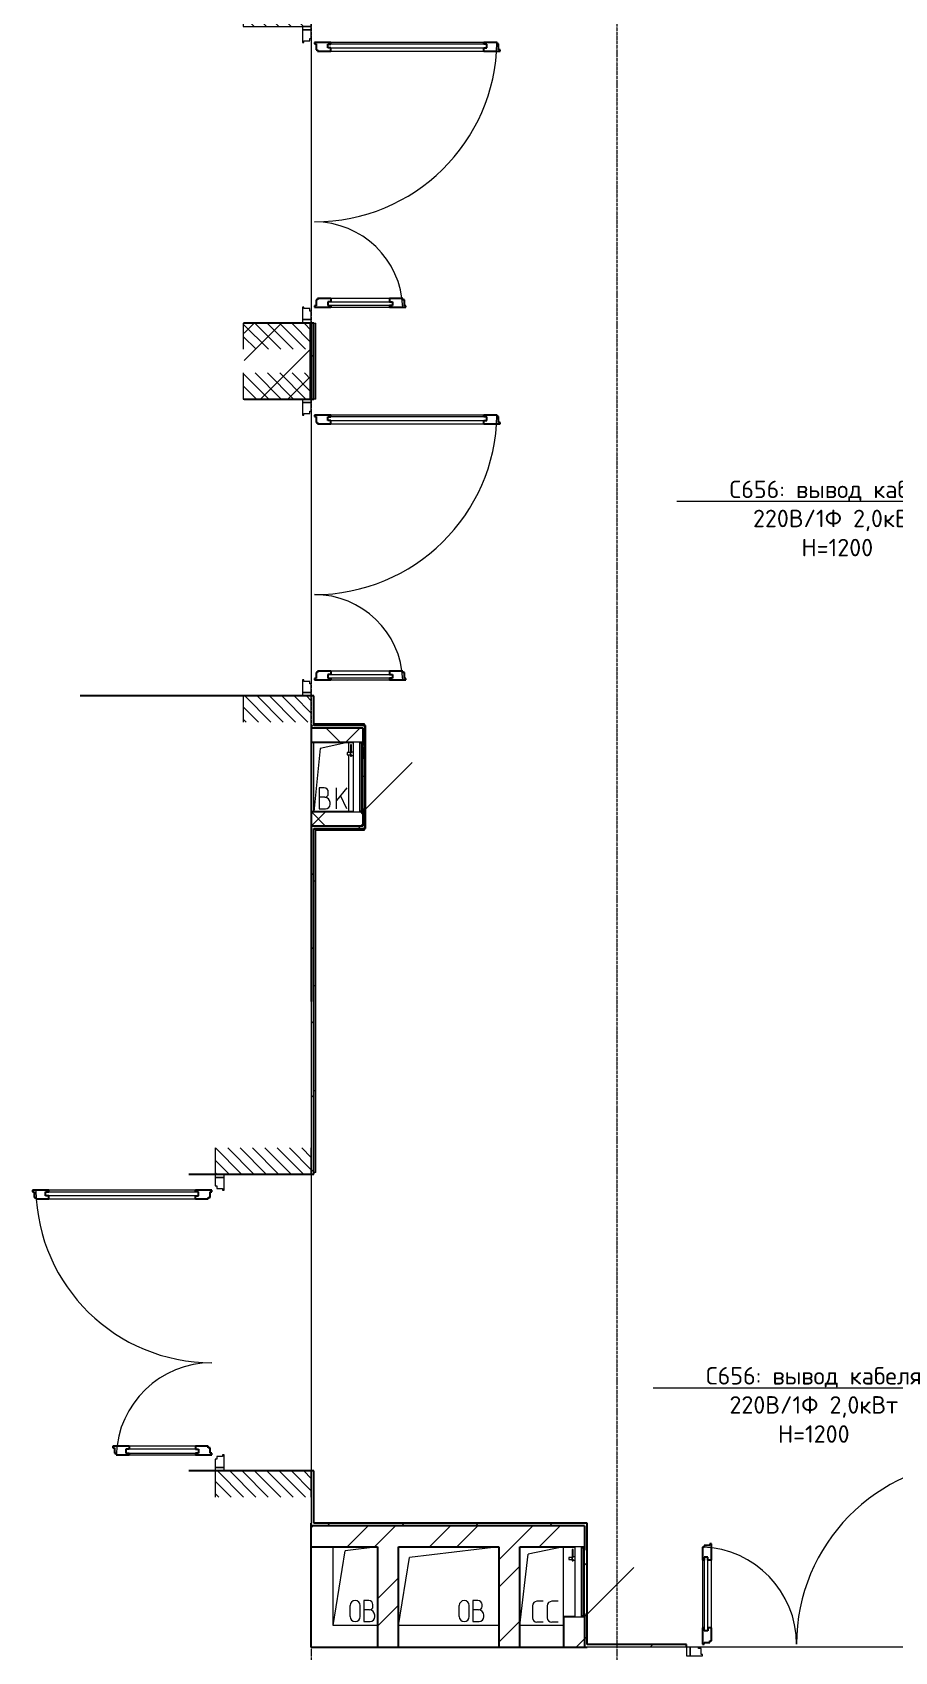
# Model space of a CAD drawing. Header units: millimetres. Extents: x -215207 to 92095, y -30385 to 123050.
# Drawn here: x -49540 to -44601, y 19585 to 28861 of the extents above; entities that cross this region are included whole.
import ezdxf
from ezdxf import colors
from ezdxf.entities.mleader import LeaderData, LeaderLine
from ezdxf.math import Vec2, Vec3

# ---------------------------------------------------------------- set-up
doc = ezdxf.new("R2010")
doc.units = ezdxf.units.MM
doc.linetypes.add('ADSK_Линия сетки', pattern=[25, 20, -2.5, 0, -2.5])
doc.linetypes.add('ADSK_Штриховая_ш2 п1_5', pattern=[4.5, 3, -1.5])
for name, color, linetype, lineweight in [('Двери', 7, 'Continuous', 9), ('Каркас_Импост', 7, 'Continuous', 9), ('Монтажный зазор', 7, 'Continuous', 9), ('Оборудование', 7, 'Continuous', 20), ('Ограждение', 7, 'Continuous', 9), ('Оси', 7, 'Continuous', 9), ('Остекление', 7, 'Continuous', 9), ('Панель', 7, 'Continuous', 30), ('Перекрытия', 7, 'Continuous', 18), ('Поручни', 7, 'Continuous', 9), ('Проем', 7, 'ADSK_Штриховая_ш2 п1_5', 9), ('Стены', 7, 'Continuous', 18), ('Стены разрез', 7, 'Continuous', 30), ('Тонкие линии', 7, 'Continuous', 18)]:
    doc.layers.add(name, color=color, linetype=linetype, lineweight=lineweight)
doc.layers.add('Открывание', color=7, linetype='Continuous', lineweight=9, true_color=0xc0c0c0)
doc.layers.add('ТХ Подключения ЭОМ', color=7, linetype='Continuous', lineweight=18, true_color=0x003efa)
doc.styles.add('TX Text.Base', font='calibril.ttf', dxfattribs={"height": 250})
pattern_1 = [(45, (0, 0), (-35.3553, 35.3553), [])]
pattern_2 = [(45, (-45356.5, 7949.98), (-141.4214, 141.4214), []), (135, (-45356.5, 7949.98), (-141.4214, -141.4214), [])]
pattern_3 = [(45, (-45356.5, 7949.98), (-235.732, 235.732), []), (45, (-45199.35, 7949.98), (-235.732, 235.732), [])]
pattern_4 = [(0, (0, 0), (0, 600), []), (90, (0, 0), (-600, 4e-14), [])]
pattern_5 = [(45, (-45356.5, 7949.98), (-212.132, 212.132), [])]

# ---------------------------------------------------------------- blocks, each defined once
blk = doc.blocks.new('Дверь_Alumark_двупольная_S50 - Дв-5_1__1_5_2200х1700 EI60-6231510-План 1 этажа смеж')
at = {"layer": 'Двери', "lineweight": 18}
h = blk.add_hatch(dxfattribs=at)
h.set_pattern_fill('FP_2', color=256, style=0, pattern_type=2)
h.set_pattern_definition(pattern_1)
h.paths.add_polyline_path([(1125, 195), (975, 195), (975, -195), (1125, -195)])
h.paths.add_polyline_path([(-725, 63.9), (-725, 195), (-875, 195), (-875, -195), (-725, -195)])
at = {"layer": 'Каркас_Импост'}
for p, q in [((-656, 195), (-705, 195)), ((-705, 195), (-705, 145)), ((-656, 187), (-656, 195)), ((-642, 187), (-656, 187)), ((-642, 153), (-642, 187)), ((906, 187), (892, 187)), ((892, 187), (892, 153)), ((906, 195), (906, 187)), ((955, 195), (906, 195)), ((955, 145), (955, 195)), ((-705, 145), (-633, 145)), ((-633, 153), (-642, 153)), ((-633, 145), (-633, 153)), ((892, 153), (883, 153)), ((883, 153), (883, 145)), ((883, 145), (955, 145))]:
    blk.add_line(p, q, dxfattribs=at)
at = {"layer": 'Монтажный зазор'}
for p, q in [((-725, 195), (-725, 145)), ((-705, 195), (-725, 195)), ((-705, 145), (-705, 195)), ((975, 195), (955, 195)), ((955, 195), (955, 145)), ((975, 145), (975, 195)), ((-725, 145), (-705, 145)), ((955, 145), (975, 145))]:
    blk.add_line(p, q, dxfattribs=at)
at = {"layer": 'Остекление'}
for p, q in [((-624, 1201), (-624, 289)), ((-603, 1201), (-624, 1201)), ((-603, 289), (-603, 1201)), ((853, 289), (853, 661)), ((853, 661), (874, 661)), ((874, 661), (874, 289)), ((-624, 289), (-603, 289)), ((874, 289), (853, 289))]:
    blk.add_line(p, q, dxfattribs=at)
at = {"layer": 'Открывание'}
for centre, radius, start, end in [((-651, 213), 1046, 360, 89.01398), ((901, 213), 506, 92.03862, 180)]:
    blk.add_arc(centre, radius, start, end, dxfattribs=at)
at = {"layer": 'Панель'}
for p, q in [((-625, 1259), (-633, 1259)), ((-633, 1259), (-633, 1183)), ((-591, 1268), (-625, 1268)), ((-625, 1268), (-625, 1259)), ((-583, 1277), (-591, 1277)), ((-591, 1277), (-591, 1268)), ((-583, 1183), (-583, 1277)), ((-624, 1183), (-633, 1183)), ((-624, 1201), (-624, 1183)), ((-603, 1201), (-624, 1201)), ((-603, 1183), (-603, 1201)), ((-583, 1183), (-603, 1183)), ((841, 719), (833, 719)), ((833, 719), (833, 643)), ((875, 728), (841, 728)), ((841, 728), (841, 719)), ((853, 643), (853, 661)), ((853, 661), (874, 661)), ((874, 661), (874, 643)), ((883, 737), (875, 737)), ((875, 737), (875, 728)), ((883, 643), (883, 737)), ((833, 643), (853, 643)), ((874, 643), (883, 643)), ((-633, 307), (-633, 213)), ((-624, 307), (-633, 307)), ((-624, 289), (-624, 307)), ((-603, 289), (-624, 289)), ((-603, 307), (-603, 289)), ((-583, 307), (-603, 307)), ((-583, 231), (-583, 307)), ((833, 307), (833, 231)), ((833, 307), (853, 307)), ((853, 307), (853, 289)), ((853, 289), (874, 289)), ((874, 307), (883, 307)), ((874, 289), (874, 307)), ((883, 213), (883, 307)), ((-633, 213), (-625, 213)), ((-625, 213), (-625, 222)), ((-625, 222), (-591, 222)), ((-591, 222), (-591, 231)), ((-591, 231), (-583, 231)), ((833, 231), (841, 231)), ((841, 231), (841, 222)), ((841, 222), (875, 222)), ((875, 222), (875, 213)), ((875, 213), (883, 213))]:
    blk.add_line(p, q, dxfattribs=at)
at = {"layer": 'Панель', "lineweight": 9}
for p, q in [((-633, 1183), (-633, 307)), ((-583, 307), (-583, 1183)), ((833, 643), (833, 307)), ((883, 307), (883, 643))]:
    blk.add_line(p, q, dxfattribs=at)
at = {"layer": 'Проем'}
for p, q in [((-725, 195), (-875, 195)), ((-725, -195), (-725, 195)), ((1125, 195), (975, 195)), ((975, 195), (975, -195)), ((-875, -195), (-725, -195)), ((975, -195), (1125, -195))]:
    blk.add_line(p, q, dxfattribs=at)
blk = doc.blocks.new('Дверь_Alumark_двупольная_S50 - Дв-5_2__2_2200х1700 EI15 Пр-6231834-План 1 этажа смеж')
at = {"layer": 'Двери', "lineweight": 18}
h = blk.add_hatch(dxfattribs=at)
h.set_pattern_fill('FP_2', color=256, style=0, pattern_type=2)
h.set_pattern_definition(pattern_1)
h.paths.add_polyline_path([(1125, -195), (1125, 195), (975, 195), (975, -195)])
h.paths.add_polyline_path([(-725, 63.9), (-725, 195), (-875, 195), (-875, -195), (-725, -195)])
at = {"layer": 'Каркас_Импост'}
for p, q in [((-656, 195), (-705, 195)), ((-705, 195), (-705, 145)), ((-656, 187), (-656, 195)), ((-642, 187), (-656, 187)), ((-642, 153), (-642, 187)), ((906, 187), (892, 187)), ((892, 187), (892, 153)), ((906, 195), (906, 187)), ((955, 195), (906, 195)), ((955, 145), (955, 195)), ((-705, 145), (-633, 145)), ((-633, 153), (-642, 153)), ((-633, 145), (-633, 153)), ((892, 153), (883, 153)), ((883, 153), (883, 145)), ((883, 145), (955, 145))]:
    blk.add_line(p, q, dxfattribs=at)
at = {"layer": 'Монтажный зазор'}
for p, q in [((-725, 195), (-725, 145)), ((-705, 195), (-725, 195)), ((-705, 145), (-705, 195)), ((975, 195), (955, 195)), ((955, 195), (955, 145)), ((975, 145), (975, 195)), ((-725, 145), (-705, 145)), ((955, 145), (975, 145))]:
    blk.add_line(p, q, dxfattribs=at)
at = {"layer": 'Остекление'}
for p, q in [((-624, 1201), (-624, 289)), ((-603, 1201), (-624, 1201)), ((-603, 289), (-603, 1201)), ((853, 289), (853, 661)), ((853, 661), (874, 661)), ((874, 661), (874, 289)), ((-624, 289), (-603, 289)), ((874, 289), (853, 289))]:
    blk.add_line(p, q, dxfattribs=at)
at = {"layer": 'Открывание'}
for centre, radius, start, end in [((-651, 213), 1046, 360, 89.01398), ((901, 213), 506, 92.03862, 180)]:
    blk.add_arc(centre, radius, start, end, dxfattribs=at)
at = {"layer": 'Панель'}
for p, q in [((-625, 1259), (-633, 1259)), ((-633, 1259), (-633, 1183)), ((-591, 1268), (-625, 1268)), ((-625, 1268), (-625, 1259)), ((-583, 1277), (-591, 1277)), ((-591, 1277), (-591, 1268)), ((-583, 1183), (-583, 1277)), ((-624, 1183), (-633, 1183)), ((-624, 1201), (-624, 1183)), ((-603, 1201), (-624, 1201)), ((-603, 1183), (-603, 1201)), ((-583, 1183), (-603, 1183)), ((841, 719), (833, 719)), ((833, 719), (833, 643)), ((875, 728), (841, 728)), ((841, 728), (841, 719)), ((853, 643), (853, 661)), ((853, 661), (874, 661)), ((874, 661), (874, 643)), ((883, 737), (875, 737)), ((875, 737), (875, 728)), ((883, 643), (883, 737)), ((833, 643), (853, 643)), ((874, 643), (883, 643)), ((-633, 307), (-633, 213)), ((-624, 307), (-633, 307)), ((-624, 289), (-624, 307)), ((-603, 289), (-624, 289)), ((-603, 307), (-603, 289)), ((-583, 307), (-603, 307)), ((-583, 231), (-583, 307)), ((833, 307), (833, 231)), ((833, 307), (853, 307)), ((853, 307), (853, 289)), ((853, 289), (874, 289)), ((874, 307), (883, 307)), ((874, 289), (874, 307)), ((883, 213), (883, 307)), ((-633, 213), (-625, 213)), ((-625, 213), (-625, 222)), ((-625, 222), (-591, 222)), ((-591, 222), (-591, 231)), ((-591, 231), (-583, 231)), ((833, 231), (841, 231)), ((841, 231), (841, 222)), ((841, 222), (875, 222)), ((875, 222), (875, 213)), ((875, 213), (883, 213))]:
    blk.add_line(p, q, dxfattribs=at)
at = {"layer": 'Панель', "lineweight": 9}
for p, q in [((-633, 1183), (-633, 307)), ((-583, 307), (-583, 1183)), ((833, 643), (833, 307)), ((883, 307), (883, 643))]:
    blk.add_line(p, q, dxfattribs=at)
at = {"layer": 'Проем'}
for p, q in [((-725, 195), (-875, 195)), ((-725, -195), (-725, 195)), ((1125, 195), (975, 195)), ((975, 195), (975, -195)), ((-875, -195), (-725, -195)), ((975, -195), (1125, -195))]:
    blk.add_line(p, q, dxfattribs=at)
blk = doc.blocks.new('Дверь_Alumark_двупольная с глухим окном_S50 - Дн-6л_1_5_1700х2650_Л__фрамуга__Антипаника-5113855-План 1 этажа смеж')
at = {"layer": 'Двери', "lineweight": 18}
h = blk.add_hatch(dxfattribs=at)
h.set_pattern_fill('FP_2', color=256, style=0, pattern_type=2)
h.set_pattern_definition(pattern_1)
h.paths.add_polyline_path([(-875, 275), (-875, -275), (-725, -275), (-725, 275)])
h.paths.add_polyline_path([(975, 275), (975, -275), (1125, -275), (1125, 275)])
at = {"layer": 'Каркас_Импост'}
for p, q in [((-658, 275), (-705, 275)), ((-705, 275), (-705, 225)), ((-705, 225), (-633, 225)), ((-658, 266), (-658, 275)), ((-643, 266), (-658, 266)), ((-643, 234), (-643, 266)), ((-633, 234), (-643, 234)), ((-633, 225), (-633, 234)), ((893, 234), (883, 234)), ((883, 234), (883, 225)), ((883, 225), (955, 225)), ((908, 266), (893, 266)), ((893, 266), (893, 234)), ((908, 275), (908, 266)), ((955, 275), (908, 275)), ((955, 225), (955, 275))]:
    blk.add_line(p, q, dxfattribs=at)
at = {"layer": 'Монтажный зазор'}
for p, q in [((-725, 275), (-725, 225)), ((-705, 275), (-725, 275)), ((-725, 225), (-705, 225)), ((-705, 225), (-705, 275)), ((975, 275), (955, 275)), ((955, 275), (955, 225)), ((955, 225), (975, 225)), ((975, 225), (975, 275))]:
    blk.add_line(p, q, dxfattribs=at)
at = {"layer": 'Остекление'}
for p, q in [((850, 371), (850, 1247)), ((850, 1247), (874, 1247)), ((874, 1247), (874, 371)), ((-624, 787), (-624, 371)), ((-600, 787), (-624, 787)), ((-600, 371), (-600, 787)), ((-624, 371), (-600, 371)), ((874, 371), (850, 371))]:
    blk.add_line(p, q, dxfattribs=at)
at = {"layer": 'Открывание'}
for centre, radius, start, end in [((903, 295), 1008, 91.1369, 180), ((-653, 295), 548, 360, 87.90845)]:
    blk.add_arc(centre, radius, start, end, dxfattribs=at)
at = {"layer": 'Панель'}
for p, q in [((842, 1303), (833, 1303)), ((833, 1303), (833, 1229)), ((874, 1313), (842, 1313)), ((842, 1313), (842, 1303)), ((883, 1323), (874, 1323)), ((874, 1323), (874, 1313)), ((883, 1229), (883, 1323)), ((833, 1229), (850, 1229)), ((850, 1229), (850, 1247)), ((850, 1247), (874, 1247)), ((874, 1247), (874, 1229)), ((874, 1229), (883, 1229)), ((-624, 843), (-633, 843)), ((-633, 843), (-633, 769)), ((-592, 853), (-624, 853)), ((-624, 853), (-624, 843)), ((-583, 863), (-592, 863)), ((-592, 863), (-592, 853)), ((-583, 769), (-583, 863)), ((-624, 769), (-633, 769)), ((-624, 787), (-624, 769)), ((-600, 787), (-624, 787)), ((-600, 769), (-600, 787)), ((-583, 769), (-600, 769)), ((-633, 389), (-633, 295)), ((-624, 389), (-633, 389)), ((-624, 371), (-624, 389)), ((-600, 389), (-600, 371)), ((-583, 389), (-600, 389)), ((-583, 315), (-583, 389)), ((833, 389), (833, 315)), ((833, 389), (850, 389)), ((850, 389), (850, 371)), ((874, 389), (883, 389)), ((874, 371), (874, 389)), ((883, 295), (883, 389)), ((-633, 295), (-624, 295)), ((-600, 371), (-624, 371)), ((-624, 295), (-624, 305)), ((-624, 305), (-592, 305)), ((-592, 305), (-592, 315)), ((-592, 315), (-583, 315)), ((833, 315), (842, 315)), ((842, 315), (842, 305)), ((842, 305), (874, 305)), ((850, 371), (874, 371)), ((874, 305), (874, 295)), ((874, 295), (883, 295))]:
    blk.add_line(p, q, dxfattribs=at)
at = {"layer": 'Панель', "lineweight": 9}
for p, q in [((833, 1229), (833, 389)), ((883, 389), (883, 1229)), ((-633, 769), (-633, 389)), ((-583, 389), (-583, 769))]:
    blk.add_line(p, q, dxfattribs=at)
at = {"layer": 'Проем'}
for p, q in [((-725, 275), (-875, 275)), ((-725, -275), (-725, 275)), ((1125, 275), (975, 275)), ((975, 275), (975, -275)), ((-875, -275), (-725, -275)), ((975, -275), (1125, -275))]:
    blk.add_line(p, q, dxfattribs=at)
blk = doc.blocks.new('Дверь_Alumark_двупольная_S50 - Дв-4__2_2200х1750 EIS30-6736123-План 1 этажа смеж')
at = {"layer": 'Каркас_Импост'}
for p, q in [((-681, 60), (-730, 60)), ((-730, 60), (-730, 10)), ((-730, 10), (-658, 10)), ((-681, 52), (-681, 60)), ((-667, 52), (-681, 52)), ((-667, 18), (-667, 52)), ((-658, 18), (-667, 18)), ((-658, 10), (-658, 18)), ((917, 18), (908, 18)), ((908, 18), (908, 10)), ((908, 10), (980, 10)), ((931, 52), (917, 52)), ((917, 52), (917, 18)), ((931, 60), (931, 52)), ((980, 60), (931, 60)), ((980, 10), (980, 60))]:
    blk.add_line(p, q, dxfattribs=at)
at = {"layer": 'Монтажный зазор'}
for p, q in [((-750, 60), (-750, 10)), ((-730, 60), (-750, 60)), ((-750, 10), (-730, 10)), ((-730, 10), (-730, 60)), ((1000, 60), (980, 60)), ((980, 60), (980, 10)), ((980, 10), (1000, 10)), ((1000, 10), (1000, 60))]:
    blk.add_line(p, q, dxfattribs=at)
at = {"layer": 'Остекление'}
for p, q in [((878, 154), (878, 1066)), ((878, 1066), (899, 1066)), ((899, 1066), (899, 154)), ((-649, 576), (-649, 154)), ((-628, 576), (-649, 576)), ((-628, 154), (-628, 576)), ((-649, 154), (-628, 154)), ((899, 154), (878, 154))]:
    blk.add_line(p, q, dxfattribs=at)
at = {"layer": 'Открывание'}
for centre, radius, start, end in [((926, 78), 1046, 90.98602, 180), ((-676, 78), 556, 360, 88.14478)]:
    blk.add_arc(centre, radius, start, end, dxfattribs=at)
at = {"layer": 'Панель'}
for p, q in [((866, 1124), (858, 1124)), ((858, 1124), (858, 1048)), ((900, 1133), (866, 1133)), ((866, 1133), (866, 1124)), ((908, 1142), (900, 1142)), ((900, 1142), (900, 1133)), ((908, 1048), (908, 1142)), ((858, 1048), (878, 1048)), ((878, 1048), (878, 1066)), ((878, 1066), (899, 1066)), ((899, 1066), (899, 1048)), ((899, 1048), (908, 1048)), ((-608, 652), (-616, 652)), ((-616, 652), (-616, 643)), ((-608, 558), (-608, 652)), ((-650, 634), (-658, 634)), ((-658, 634), (-658, 558)), ((-649, 558), (-658, 558)), ((-616, 643), (-650, 643)), ((-650, 643), (-650, 634)), ((-649, 576), (-649, 558)), ((-628, 576), (-649, 576)), ((-628, 558), (-628, 576)), ((-608, 558), (-628, 558)), ((-658, 172), (-658, 78)), ((-649, 172), (-658, 172)), ((-649, 154), (-649, 172)), ((-628, 154), (-649, 154)), ((-628, 172), (-628, 154)), ((-608, 172), (-628, 172)), ((-616, 87), (-616, 96)), ((-616, 96), (-608, 96)), ((-608, 96), (-608, 172)), ((858, 172), (858, 96)), ((858, 172), (878, 172)), ((858, 96), (866, 96)), ((866, 96), (866, 87)), ((878, 172), (878, 154)), ((878, 154), (899, 154)), ((899, 172), (908, 172)), ((899, 154), (899, 172)), ((908, 78), (908, 172)), ((-658, 78), (-650, 78)), ((-650, 78), (-650, 87)), ((-650, 87), (-616, 87)), ((866, 87), (900, 87)), ((900, 87), (900, 78)), ((900, 78), (908, 78))]:
    blk.add_line(p, q, dxfattribs=at)
at = {"layer": 'Панель', "lineweight": 9}
for p, q in [((858, 1048), (858, 172)), ((908, 172), (908, 1048)), ((-658, 558), (-658, 172)), ((-608, 172), (-608, 558))]:
    blk.add_line(p, q, dxfattribs=at)
blk = doc.blocks.new('Ограждение - Ограждение-4197651-План 1 этажа смеж')
at = {"layer": 'Ограждение'}
h = blk.add_hatch(dxfattribs=at)
h.set_pattern_fill('FP_24', color=256, style=0, pattern_type=2)
h.set_pattern_definition(pattern_4)
h.paths.add_polyline_path([(-2571, 16940.3), (-2291, 16940.3), (-2281, 16950.3), (-2571, 16950.3)])
h = blk.add_hatch(dxfattribs=at)
h.set_pattern_fill('FP_24', color=256, style=0, pattern_type=2)
h.set_pattern_definition(pattern_4)
h.paths.add_polyline_path([(-2281, 16340.3), (-2281, 16950.3), (-2291, 16940.3), (-2291, 16350.3)])
h = blk.add_hatch(dxfattribs=at)
h.set_pattern_fill('FP_24', color=256, style=0, pattern_type=2)
h.set_pattern_definition(pattern_4)
h.paths.add_polyline_path([(-2571, 14380.3), (-2561, 14380.3), (-2561, 16340.3), (-2571, 16350.3), (-2571, 15360.3)])
h = blk.add_hatch(dxfattribs=at)
h.set_pattern_fill('FP_24', color=256, style=0, pattern_type=2)
h.set_pattern_definition(pattern_4)
h.paths.add_polyline_path([(-2291, 16340.3), (-2281, 16340.3), (-2291, 16350.3), (-2571, 16350.3), (-2561, 16340.3), (-2306, 16340.3)])
at = {"layer": 'Поручни'}
for p, q in [((-2281, 16950.3), (-2571, 16950.3)), ((-2281, 16950.3), (-2291, 16940.3)), ((-2281, 16340.3), (-2281, 16950.3)), ((-2561, 16340.3), (-2571, 16350.3)), ((-2561, 14380.3), (-2561, 16340.3)), ((-2561, 16340.3), (-2281, 16340.3)), ((-2281, 16340.3), (-2291, 16350.3)), ((-2561, 14380.3), (-2571, 14380.3))]:
    blk.add_line(p, q, dxfattribs=at)
blk = doc.blocks.new('Ограждение - Ограждение-4197673-План 1 этажа смеж')
at = {"layer": 'Ограждение'}
h = blk.add_hatch(dxfattribs=at)
h.set_pattern_fill('FP_30', color=256, style=0, pattern_type=2)
h.set_pattern_definition([(0, (0, -300), (0, 600), []), (90, (0, -300), (-600, 4e-14), [])])
h.paths.add_polyline_path([(-2561, 18810.3), (-2561, 19245.3), (-2571, 19245.3), (-2571, 18810.3)])
at = {"layer": 'Поручни'}
for p, q in [((-2571, 19245.3), (-2561, 19245.3)), ((-2561, 18810.3), (-2561, 19245.3)), ((-2561, 18810.3), (-2571, 18810.3))]:
    blk.add_line(p, q, dxfattribs=at)
blk = doc.blocks.new('Люк _Пчела_ EI 60 однодверный под покраску - Лк-3л_C__2100х400-6594898-План 1 этажа смеж')
at = {"layer": 'Оборудование'}
for p, q in [((325, 60), (42.2, 342.8)), ((-75, 41.4), (-75, 5)), ((-75, 5), (325, 5)), ((324.1, 42.3), (-74.1, 42.3)), ((-68, 52), (-68, 42.3)), ((317, 53), (-67, 53)), ((306, 60), (-56, 60)), ((-56, 60), (-56, 54.5)), ((-18.2, 5), (-18.2, -10.9)), ((1.1, -10.9), (1.1, 5)), ((306, 54.5), (306, 60)), ((318, 42.3), (318, 52)), ((325, 5), (325, 41.4)), ((-13.3, -5.4), (-59.2, -5.4)), ((-59.2, -5.4), (-59.2, -10.4)), ((-59.2, -10.4), (-13.3, -10.4)), ((-18.2, -10.9), (1.1, -10.9)), ((-16.6, -10.9), (-14.6, -12.9)), ((-14.6, -12.9), (-14.6, -30.3)), ((-14.6, -12.9), (-2.4, -12.9)), ((-14.6, -30.3), (-2.4, -30.3)), ((4.6, -5.4), (-3.7, -5.4)), ((-3.7, -10.4), (4.6, -10.4)), ((-2.4, -12.9), (-0.4, -10.9)), ((-2.4, -30.3), (-2.4, -12.9)), ((4.6, -10.4), (4.6, -5.4))]:
    blk.add_line(p, q, dxfattribs=at)
for points, knots in [([(-74.1, 42.3), (-74.2, 42.3), (-74.3, 42.3), (-74.4, 42.2), (-74.6, 42.2), (-74.7, 42), (-74.9, 41.8), (-75, 41.6), (-75, 41.5), (-75, 41.4)], [0, 0, 0, 0, 0.166667, 0.25, 0.333333, 0.5, 0.666667, 0.833333, 1, 1, 1, 1]), ([(-67, 53), (-67.1, 53), (-67.3, 53), (-67.4, 52.9), (-67.5, 52.9), (-67.6, 52.8), (-67.8, 52.7), (-67.9, 52.5), (-68, 52.3), (-68, 52.1), (-68, 52)], [0, 0, 0, 0, 0.166667, 0.25, 0.333333, 0.416667, 0.541667, 0.666667, 0.833333, 1, 1, 1, 1]), ([(-56, 54.5), (-56, 54.4), (-56, 54.2), (-56.1, 53.9), (-56.2, 53.8), (-56.3, 53.6), (-56.4, 53.4), (-56.6, 53.3), (-56.8, 53.2), (-56.9, 53.1), (-57.2, 53), (-57.4, 53), (-57.5, 53)], [0, 0, 0, 0, 0.166667, 0.25, 0.333333, 0.416667, 0.5, 0.583333, 0.666667, 0.75, 0.833333, 1, 1, 1, 1]), ([(307.5, 53), (307.4, 53), (307.2, 53), (306.9, 53.1), (306.8, 53.2), (306.6, 53.3), (306.4, 53.4), (306.3, 53.6), (306.2, 53.8), (306.1, 53.9), (306, 54.2), (306, 54.4), (306, 54.5)], [-1, -1, -1, -1, -0.833333, -0.75, -0.666667, -0.583333, -0.5, -0.416667, -0.333333, -0.25, -0.166667, 0, 0, 0, 0]), ([(318, 52), (318, 52.1), (318, 52.3), (317.9, 52.5), (317.8, 52.7), (317.6, 52.8), (317.5, 52.9), (317.4, 52.9), (317.3, 53), (317.1, 53), (317, 53)], [-1, -1, -1, -1, -0.833333, -0.666667, -0.541667, -0.416667, -0.333333, -0.25, -0.166667, 0, 0, 0, 0]), ([(325, 41.4), (325, 41.5), (325, 41.6), (324.9, 41.8), (324.7, 42), (324.6, 42.2), (324.4, 42.2), (324.3, 42.3), (324.2, 42.3), (324.1, 42.3)], [-1, -1, -1, -1, -0.833333, -0.666667, -0.5, -0.333333, -0.25, -0.166667, 0, 0, 0, 0])]:
    blk.add_open_spline(points, degree=3, knots=knots, dxfattribs=at)
blk = doc.blocks.new('Люк _Пчела_ однодверный под плитку - Лк-1л_в_-6603951-План 1 этажа смеж')
at = {"layer": 'Оборудование'}
for p, q in [((325, 40), (42.2, 322.8)), ((-75, 21.4), (-75, -15)), ((324.1, 22.3), (-74.1, 22.3)), ((-68, 32), (-68, 22.3)), ((317, 33), (-67, 33)), ((306, 40), (-56, 40)), ((-56, 40), (-56, 34.5)), ((-47, 42), (-47, 40)), ((-43, 42), (-47, 42)), ((-43, 42), (17.5, 42)), ((21.5, 42), (17.5, 42)), ((21.5, 40), (21.5, 42)), ((306, 34.5), (306, 40)), ((318, 22.3), (318, 32)), ((325, -15), (325, 21.4)), ((-75, -15), (325, -15)), ((-13.3, -25.4), (-59.2, -25.4)), ((-59.2, -25.4), (-59.2, -30.4)), ((-59.2, -30.4), (-13.3, -30.4)), ((-18.2, -15), (-18.2, -30.9)), ((-18.2, -30.9), (1.1, -30.9)), ((-16.6, -30.9), (-14.6, -32.9)), ((-14.6, -32.9), (-14.6, -50.3)), ((-14.6, -32.9), (-2.4, -32.9)), ((-14.6, -50.3), (-2.4, -50.3)), ((4.6, -25.4), (-3.7, -25.4)), ((-3.7, -30.4), (4.6, -30.4)), ((-2.4, -32.9), (-0.4, -30.9)), ((-2.4, -50.3), (-2.4, -32.9)), ((1.1, -30.9), (1.1, -15)), ((4.6, -30.4), (4.6, -25.4))]:
    blk.add_line(p, q, dxfattribs=at)
for points, knots in [([(-74.1, 22.3), (-74.2, 22.3), (-74.3, 22.3), (-74.4, 22.2), (-74.6, 22.2), (-74.7, 22), (-74.9, 21.8), (-75, 21.6), (-75, 21.5), (-75, 21.4)], [0, 0, 0, 0, 0.166667, 0.25, 0.333333, 0.5, 0.666667, 0.833333, 1, 1, 1, 1]), ([(-67, 33), (-67.1, 33), (-67.3, 33), (-67.4, 32.9), (-67.5, 32.9), (-67.6, 32.8), (-67.8, 32.7), (-67.9, 32.5), (-68, 32.3), (-68, 32.1), (-68, 32)], [0, 0, 0, 0, 0.166667, 0.25, 0.333333, 0.416667, 0.541667, 0.666667, 0.833333, 1, 1, 1, 1]), ([(-56, 34.5), (-56, 34.4), (-56, 34.2), (-56.1, 33.9), (-56.2, 33.8), (-56.3, 33.6), (-56.4, 33.4), (-56.6, 33.3), (-56.8, 33.2), (-56.9, 33.1), (-57.2, 33), (-57.4, 33), (-57.5, 33)], [0, 0, 0, 0, 0.166667, 0.25, 0.333333, 0.416667, 0.5, 0.583333, 0.666667, 0.75, 0.833333, 1, 1, 1, 1]), ([(307.5, 33), (307.4, 33), (307.2, 33), (306.9, 33.1), (306.8, 33.2), (306.6, 33.3), (306.4, 33.4), (306.3, 33.6), (306.2, 33.8), (306.1, 33.9), (306, 34.2), (306, 34.4), (306, 34.5)], [-1, -1, -1, -1, -0.833333, -0.75, -0.666667, -0.583333, -0.5, -0.416667, -0.333333, -0.25, -0.166667, 0, 0, 0, 0]), ([(318, 32), (318, 32.1), (318, 32.3), (317.9, 32.5), (317.8, 32.7), (317.6, 32.8), (317.5, 32.9), (317.4, 32.9), (317.3, 33), (317.1, 33), (317, 33)], [-1, -1, -1, -1, -0.833333, -0.666667, -0.541667, -0.416667, -0.333333, -0.25, -0.166667, 0, 0, 0, 0]), ([(325, 21.4), (325, 21.5), (325, 21.6), (324.9, 21.8), (324.7, 22), (324.6, 22.2), (324.4, 22.2), (324.3, 22.3), (324.2, 22.3), (324.1, 22.3)], [-1, -1, -1, -1, -0.833333, -0.666667, -0.5, -0.333333, -0.25, -0.166667, 0, 0, 0, 0])]:
    blk.add_open_spline(points, degree=3, knots=knots, dxfattribs=at)
blk = doc.blocks.new('_Dot')
at = {"color": 0, "linetype": 'ByBlock', "lineweight": -2}
blk.add_line((-0.5, 0), (-1, 0), dxfattribs=at)
at = {"color": 0, "linetype": 'ByBlock', "const_width": 0.5}
blk.add_lwpolyline([(-0.25, 0, 1), (0.25, 0, 1)], format="xyb", close=True, dxfattribs=at)

msp = doc.modelspace()

# ---------------------------------------------------------------- hatches: boundary and pattern name
at = {"layer": 'Стены разрез', "lineweight": 9}
h = msp.add_hatch(dxfattribs=at)
h.set_pattern_fill('FP_13', color=256, style=0, pattern_type=2)
h.set_pattern_definition(pattern_5)
h.paths.add_polyline_path([(-47942.5, 24875.2), (-47927.5, 24875.2), (-47927.5, 25060.2), (-47942.5, 25060.2), (-47942.5, 24910.2)])
h.paths.add_polyline_path([(-47942.5, 26760.2), (-47927.5, 26760.2), (-47927.5, 27195.2), (-47942.5, 27195.2), (-47942.5, 26910.2)])
h.paths.add_polyline_path([(-47927.5, 28895.2), (-47927.5, 31894.6), (-47942.5, 31894.6), (-47942.5, 28895.2)])
h = msp.add_hatch(dxfattribs=at)
h.set_pattern_fill('FP_1', color=256, style=0, pattern_type=2)
h.set_pattern_definition(pattern_3)
h.paths.add_polyline_path([(-48327.5, 26760.2), (-47947.5, 26760.2), (-47947.5, 27195.2), (-48327.5, 27195.2), (-48327.5, 26762.2)])
h = msp.add_hatch(dxfattribs=at)
h.set_pattern_fill('FP_3', color=256, style=0, pattern_type=2)
h.set_pattern_definition(pattern_2)
h.paths.add_polyline_path([(-47665.9, 24795.2), (-47647.5, 24795.2), (-47647.5, 24875.2), (-47942.5, 24875.2), (-47942.5, 24795.2), (-47665.9, 24795.2)])
h = msp.add_hatch(dxfattribs=at)
h.set_pattern_fill('FP_13', color=256, style=0, pattern_type=2)
h.set_pattern_definition(pattern_5)
h.paths.add_polyline_path([(-47647.5, 24300.2), (-47632.5, 24300.2), (-47632.5, 24875.2), (-47647.5, 24875.2), (-47647.5, 24763.2), (-47645.5, 24763.2), (-47645.5, 24702.7), (-47647.5, 24702.7), (-47647.5, 24315.2)])
h = msp.add_hatch(dxfattribs=at)
h.set_pattern_fill('FP_3', color=256, style=0, pattern_type=2)
h.set_pattern_definition(pattern_2)
h.paths.add_polyline_path([(-47665.9, 24315.2), (-47647.5, 24315.2), (-47647.5, 24395.2), (-47942.5, 24395.2), (-47942.5, 24315.2), (-47665.9, 24315.2)])
h = msp.add_hatch(dxfattribs=at)
h.set_pattern_fill('FP_13', color=256, style=0, pattern_type=2)
h.set_pattern_definition(pattern_5)
h.paths.add_polyline_path([(-47942.5, 24300.2), (-47647.5, 24300.2), (-47647.5, 24315.2), (-47942.5, 24315.2)])
h = msp.add_hatch(dxfattribs=at)
h.set_pattern_fill('FP_13', color=256, style=0, pattern_type=2)
h.set_pattern_definition(pattern_5)
h.paths.add_polyline_path([(-47942.5, 20320.2), (-47927.5, 20320.2), (-47927.5, 20620.2), (-47942.5, 20620.2), (-47942.5, 20470.2)])
h.paths.add_polyline_path([(-47927.5, 22320.2), (-47927.5, 24300.2), (-47942.5, 24300.2), (-47942.5, 22320.2)])
h = msp.add_hatch(dxfattribs=at)
h.set_pattern_fill('FP_13', color=256, style=0, pattern_type=2)
h.set_pattern_definition(pattern_5)
h.paths.add_polyline_path([(-46377.5, 20305.2), (-46362.5, 20305.2), (-46362.5, 20320.2), (-47942.5, 20320.2), (-47942.5, 20305.2), (-46638.4, 20305.2)])
h = msp.add_hatch(dxfattribs=at)
h.set_pattern_fill('FP_1', color=256, style=0, pattern_type=2)
h.set_pattern_definition(pattern_3)
h.paths.add_polyline_path([(-46997.2, 20185.2), (-46497.5, 20185.2), (-46497.5, 20305.2), (-47942.5, 20305.2), (-47942.5, 20185.2), (-47442.5, 20185.2)])
h = msp.add_hatch(dxfattribs=at)
h.set_pattern_fill('FP_1', color=256, style=0, pattern_type=2)
h.set_pattern_definition(pattern_3)
h.paths.add_polyline_path([(-46497.5, 19610.2), (-46377.5, 19610.2), (-46377.5, 19785.2), (-46497.5, 19785.2)])
h.paths.add_polyline_path([(-46497.5, 20185.2), (-46377.5, 20185.2), (-46377.5, 20305.2), (-46497.5, 20305.2)])
h = msp.add_hatch(dxfattribs=at)
h.set_pattern_fill('FP_13', color=256, style=0, pattern_type=2)
h.set_pattern_definition(pattern_5)
h.paths.add_polyline_path([(-46362.5, 19610.2), (-46362.5, 20305.2), (-46377.5, 20305.2), (-46377.5, 19610.2)])
h = msp.add_hatch(dxfattribs=at)
h.set_pattern_fill('FP_1', color=256, style=0, pattern_type=2)
h.set_pattern_definition(pattern_3)
h.paths.add_polyline_path([(-47562.5, 19610.2), (-47442.5, 19610.2), (-47442.5, 20185.2), (-47562.5, 20185.2)])
h = msp.add_hatch(dxfattribs=at)
h.set_pattern_fill('FP_1', color=256, style=0, pattern_type=2)
h.set_pattern_definition(pattern_3)
h.paths.add_polyline_path([(-46867.5, 19610.2), (-46747.5, 19610.2), (-46747.5, 20185.2), (-46867.5, 20185.2), (-46867.5, 19822.9)])
h = msp.add_hatch(dxfattribs=at)
h.set_pattern_fill('FP_13', color=256, style=0, pattern_type=2)
h.set_pattern_definition(pattern_5)
h.paths.add_polyline_path([(-46279.7, 19610.2), (-45792.5, 19610.2), (-45792.5, 19625.2), (-46362.5, 19625.2), (-46362.5, 19610.2)])

# ---------------------------------------------------------------- linework, layer by layer
at = {"lineweight": 18}
for p, q in [((-47927.5, 24395.2), (-47927.5, 24795.2)), ((-47727.5, 24795.2), (-47891.2, 24758.4)), ((-47891.2, 24758.4), (-47927.5, 24395.2)), ((-47868.3, 24532.5), (-47898.3, 24532.5)), ((-47898.3, 24532.5), (-47898.3, 24412.5)), ((-47845, 24499.1), (-47845, 24509.1)), ((-47738.3, 24532.5), (-47798.3, 24461)), ((-47798.3, 24412.5), (-47798.3, 24532.5)), ((-47738.3, 24412.5), (-47774.3, 24489.6)), ((-47865, 24479.1), (-47898.3, 24479.1)), ((-47898.3, 24412.5), (-47861.6, 24412.5)), ((-47835, 24439.1), (-47835, 24449.1)), ((-46747.5, 19735.2), (-46700.7, 20143.4)), ((-46497.5, 20185.2), (-46700.7, 20143.4)), ((-46613.3, 19873.4), (-46649.8, 19873.4)), ((-46528.3, 19873.4), (-46564.8, 19873.4)), ((-46675.9, 19847.3), (-46675.9, 19779.5)), ((-46590.9, 19847.3), (-46590.9, 19779.5)), ((-46497.5, 19735.2), (-46747.5, 19735.2)), ((-46613.3, 19753.4), (-46649.8, 19753.4)), ((-46528.3, 19753.4), (-46564.8, 19753.4))]:
    msp.add_line(p, q, dxfattribs=at)
for centre, radius, start, end in [((-47868.3, 24509.1), 23.3, 0, 90), ((-47865, 24499.1), 20, 270, 0), ((-47865, 24449.1), 30, 0, 90), ((-47861.6, 24439.1), 26.7, 270, 0), ((-46649.8, 19847.3), 26.1, 90, 180), ((-46564.8, 19847.3), 26.1, 90, 180), ((-46649.8, 19779.5), 26.1, 180, 270), ((-46564.8, 19779.5), 26.1, 180, 270)]:
    msp.add_arc(centre, radius, start, end, dxfattribs=at)
at = {"layer": 'Оси', "linetype": 'ADSK_Линия сетки'}
for p, q in [((-47942.5, 41539.2), (-47942.5, 17351.6)), ((-46192.5, 41539.2), (-46192.5, 17351.6))]:
    msp.add_line(p, q, dxfattribs=at)
at = {"layer": 'Перекрытия', "color": 49, "ltscale": 100, "true_color": 0x464646}
for p, q in [((-47927.5, 24395.2), (-47927.5, 24795.2)), ((-47817.5, 19735.2), (-47817.5, 20185.2)), ((-47562.5, 19735.2), (-47817.5, 19735.2)), ((-46867.5, 19735.2), (-47442.5, 19735.2)), ((-44111.5, 19610.2), (-45723.5, 19610.2))]:
    msp.add_line(p, q, dxfattribs=at)
at = {"layer": 'Стены'}
for p, q in [((-47942.5, 28826.2), (-47942.5, 27264.2)), ((-47942.5, 26691.2), (-47942.5, 25129.2)), ((-47942.5, 24875.2), (-47942.5, 25060.2)), ((-47727.5, 24734.9), (-47727.5, 24795.2)), ((-47727.5, 24395.2), (-47727.5, 24722.6)), ((-47942.5, 23310.2), (-47942.5, 20320.2)), ((-46497.5, 19785.2), (-46497.5, 20185.2)), ((-45792.5, 19610.2), (-46362.5, 19610.2))]:
    msp.add_line(p, q, dxfattribs=at)
at = {"layer": 'Стены разрез'}
for p, q in [((-47947.5, 27195.2), (-48327.5, 27195.2)), ((-47947.5, 26760.2), (-47947.5, 27195.2)), ((-47942.5, 27195.2), (-47942.5, 26760.2)), ((-47927.5, 27195.2), (-47942.5, 27195.2)), ((-47927.5, 26760.2), (-47927.5, 27195.2)), ((-48327.5, 26760.2), (-47947.5, 26760.2)), ((-47942.5, 26760.2), (-47927.5, 26760.2)), ((-47927.5, 25060.2), (-49267.5, 25060.2)), ((-47927.5, 24890.2), (-47927.5, 25060.2)), ((-47647.5, 24875.2), (-47942.5, 24875.2)), ((-47942.5, 24875.2), (-47942.5, 23310.2)), ((-47632.5, 24890.2), (-47927.5, 24890.2)), ((-47647.5, 24875.2), (-47647.5, 24776.2)), ((-47632.5, 24300.2), (-47632.5, 24890.2)), ((-47942.5, 24795.2), (-47702.5, 24795.2)), ((-47665.9, 24795.2), (-47647.5, 24795.2)), ((-47702.5, 24395.2), (-47942.5, 24395.2)), ((-47647.5, 24395.2), (-47665.9, 24395.2)), ((-47647.5, 24414.2), (-47647.5, 24315.2)), ((-47942.5, 24315.2), (-47647.5, 24315.2)), ((-47927.5, 24300.2), (-47632.5, 24300.2)), ((-47927.5, 22320.2), (-47927.5, 24300.2)), ((-48644.5, 22320.2), (-47927.5, 22320.2)), ((-47927.5, 20620.2), (-48644.5, 20620.2)), ((-47927.5, 20320.2), (-47927.5, 20620.2)), ((-47942.5, 19610.2), (-47942.5, 20320.2)), ((-46362.5, 20320.2), (-47927.5, 20320.2)), ((-46362.5, 19625.2), (-46362.5, 20320.2)), ((-46377.5, 20305.2), (-47942.5, 20305.2)), ((-46377.5, 20305.2), (-46377.5, 20166.2)), ((-47942.5, 20185.2), (-47562.5, 20185.2)), ((-47562.5, 20185.2), (-47562.5, 19610.2)), ((-47442.5, 20185.2), (-46867.5, 20185.2)), ((-47442.5, 19610.2), (-47442.5, 20185.2)), ((-46867.5, 20185.2), (-46867.5, 19610.2)), ((-46747.5, 20185.2), (-46432.5, 20185.2)), ((-46747.5, 19610.2), (-46747.5, 20185.2)), ((-46395.9, 20185.2), (-46377.5, 20185.2)), ((-46497.5, 19785.2), (-46497.5, 19610.2)), ((-46432.5, 19785.2), (-46497.5, 19785.2)), ((-46377.5, 19785.2), (-46395.9, 19785.2)), ((-46377.5, 19804.2), (-46377.5, 19610.2)), ((-47942.5, 19610.2), (-46362.5, 19610.2)), ((-45792.5, 19625.2), (-46362.5, 19625.2)), ((-45792.5, 19610.2), (-45792.5, 19625.2))]:
    msp.add_line(p, q, dxfattribs=at)
at = {"layer": 'Тонкие линии'}
for p, q in [((-47817.5, 19735.2), (-47817.5, 20185.2)), ((-47817.5, 19735.2), (-47747.9, 20163.5)), ((-47562.5, 20185.2), (-47747.9, 20163.5)), ((-46867.5, 20185.2), (-47379.1, 20125.2)), ((-47442.5, 19735.2), (-47379.1, 20125.2)), ((-47612.5, 19877.8), (-47642.5, 19877.8)), ((-47642.5, 19877.8), (-47642.5, 19757.8)), ((-47589.2, 19844.4), (-47589.2, 19854.4)), ((-46987.5, 19877.8), (-47017.5, 19877.8)), ((-47017.5, 19877.8), (-47017.5, 19757.8)), ((-46964.1, 19844.4), (-46964.1, 19854.4)), ((-47720, 19786.5), (-47720, 19849.1)), ((-47662.6, 19786.5), (-47662.6, 19849.1)), ((-47609.2, 19824.4), (-47642.5, 19824.4)), ((-47642.5, 19757.8), (-47605.8, 19757.8)), ((-47579.2, 19784.4), (-47579.2, 19794.4)), ((-47095, 19786.5), (-47095, 19849.1)), ((-47037.6, 19786.5), (-47037.6, 19849.1)), ((-46984.1, 19824.4), (-47017.5, 19824.4)), ((-47017.5, 19757.8), (-46980.8, 19757.8)), ((-46954.1, 19784.4), (-46954.1, 19794.4)), ((-47562.5, 19735.2), (-47817.5, 19735.2)), ((-46867.5, 19735.2), (-47442.5, 19735.2))]:
    msp.add_line(p, q, dxfattribs=at)
for centre, radius, start, end in [((-47691.3, 19849.1), 28.7, 0, 180), ((-47612.5, 19854.4), 23.3, 0, 90), ((-47066.3, 19849.1), 28.7, 0, 180), ((-46987.5, 19854.4), 23.3, 0, 90), ((-47691.3, 19786.5), 28.7, 180, 0), ((-47609.2, 19844.4), 20, 270, 0), ((-47609.2, 19794.4), 30, 0, 90), ((-47605.8, 19784.4), 26.7, 270, 0), ((-47066.3, 19786.5), 28.7, 180, 0), ((-46984.1, 19844.4), 20, 270, 0), ((-46984.1, 19794.4), 30, 0, 90), ((-46980.8, 19784.4), 26.7, 270, 0)]:
    msp.add_arc(centre, radius, start, end, dxfattribs=at)

# ---------------------------------------------------------------- block references
at = {"layer": 'Двери'}
msp.add_blockref('Дверь_Alumark_двупольная_S50 - Дв-4__2_2200х1750 EIS30-6736123-План 1 этажа смеж', (-45042.5, 19550.2), dxfattribs=at)
at = {"layer": 'Оборудование', "rotation": 269.9999999999999}
for name, p in [('Люк _Пчела_ однодверный под плитку - Лк-1л_в_-6603951-План 1 этажа смеж', (-47687.5, 24720.2)), ('Люк _Пчела_ EI 60 однодверный под покраску - Лк-3л_C__2100х400-6594898-План 1 этажа смеж', (-46437.5, 20110.2))]:
    msp.add_blockref(name, p, dxfattribs=at)
at = {"layer": 'Поручни'}
for name in ['Ограждение - Ограждение-4197673-План 1 этажа смеж', 'Ограждение - Ограждение-4197651-План 1 этажа смеж']:
    msp.add_blockref(name, (-45356.5, 7950), dxfattribs=at)
at = {"layer": 'Проем'}
for name, p, rotation in [('Дверь_Alumark_двупольная_S50 - Дв-5_2__2_2200х1700 EI15 Пр-6231834-План 1 этажа смеж', (-48137.5, 28170.2), 269.9999999999999), ('Дверь_Alumark_двупольная_S50 - Дв-5_1__1_5_2200х1700 EI60-6231510-План 1 этажа смеж', (-48137.5, 26035.2), 269.9999999999999), ('Дверь_Alumark_двупольная с глухим окном_S50 - Дн-6л_1_5_1700х2650_Л__фрамуга__Антипаника-5113855-План 1 этажа смеж', (-48217.5, 21345.2), 89.99999999999991)]:
    msp.add_blockref(name, p, dxfattribs=dict(at, rotation=rotation))

# ---------------------------------------------------------------- leaders
at = {"layer": 'ТХ Подключения ЭОМ'}
ml = msp.add_multileader_mtext('Standard', dxfattribs=at)
ml.set_content('\\A1;{\\fISOCPEUR|b0|i0|c204|p34;С656: вывод кабеля 220В/1Ф 2,0кВт \\PH=12\\fISOCPEUR|b0|i0|c0|p34;00}', color=256, style='TX Text.Base')
ml.set_leader_properties(lineweight=9)
ml.set_arrow_properties(name='DOT')
ml.build(insert=Vec2(0, 0))
ml.multileader.update_dxf_attribs({"has_text_frame": 1, "text_left_attachment_type": 6, "text_right_attachment_type": 6, "dogleg_length": 50, "arrow_head_size": 50})
ctx = ml.context
ctx.base_point, ctx.char_height, ctx.arrow_head_size, ctx.landing_gap_size, ctx.plane_origin = Vec3(-45668.7, 26173.1), 100, 50, 140, Vec3(-26753.2, 26911.7)
ctx.left_attachment, ctx.right_attachment, ctx.text_align_type = 6, 6, 1
notes = []
notes.append((ctx, [(1, (1, 1, 0), (-44131.9, 26173.1), (-1, 0), 56.8, [(3, [(-42625.8, 25387.2), (-42625.8, 25067.6)], 0, [])])]))
ctx.mtext.insert, ctx.mtext.width, ctx.mtext.alignment, ctx.mtext.flow_direction = Vec3(-44928.7, 26293.1), 1505.102, 2, 5
ml = msp.add_multileader_mtext('Standard', dxfattribs=at)
ml.set_content('\\A1;{\\fISOCPEUR|b0|i0|c204|p34;С656: вывод кабеля 220В/1Ф 2,0кВт \\PH=12\\fISOCPEUR|b0|i0|c0|p34;00}', color=256, style='TX Text.Base')
ml.set_leader_properties(lineweight=9)
ml.set_arrow_properties(name='DOT')
ml.build(insert=Vec2(0, 0))
ml.multileader.update_dxf_attribs({"has_text_frame": 1, "text_left_attachment_type": 6, "text_right_attachment_type": 6, "dogleg_length": 50, "arrow_head_size": 50})
ctx = ml.context
ctx.base_point, ctx.char_height, ctx.arrow_head_size, ctx.landing_gap_size, ctx.plane_origin = Vec3(-45803.6, 21095.2), 100, 50, 140, Vec3(-27308.1, 22700.1)
ctx.left_attachment, ctx.right_attachment, ctx.text_align_type = 6, 6, 1
notes.append((ctx, [(1, (1, 1, 0), (-44266.8, 21095.2), (-1, 0), 56.8, [(3, [(-43568.3, 19698.6), (-43895.7, 19698.6)], 0, [])])]))
ctx.mtext.insert, ctx.mtext.width, ctx.mtext.alignment, ctx.mtext.flow_direction = Vec3(-45063.6, 21215.2), 1505.102, 2, 5
for ctx, leaders in notes:
    for number, flags, end, landing, length, lines in leaders:
        leader = LeaderData()
        leader.index, (leader.has_last_leader_line, leader.has_dogleg_vector, leader.attachment_direction) = number, flags
        leader.last_leader_point, leader.dogleg_vector, leader.dogleg_length = Vec3(end), Vec3(landing), length
        for number, points, colour, breaks in lines:
            line = LeaderLine()
            line.index, line.vertices, line.color, line.breaks = number, Vec3.list(points), colors.encode_raw_color(colour), breaks
            leader.lines.append(line)
        ctx.leaders.append(leader)

doc.saveas('drawing.dxf')
